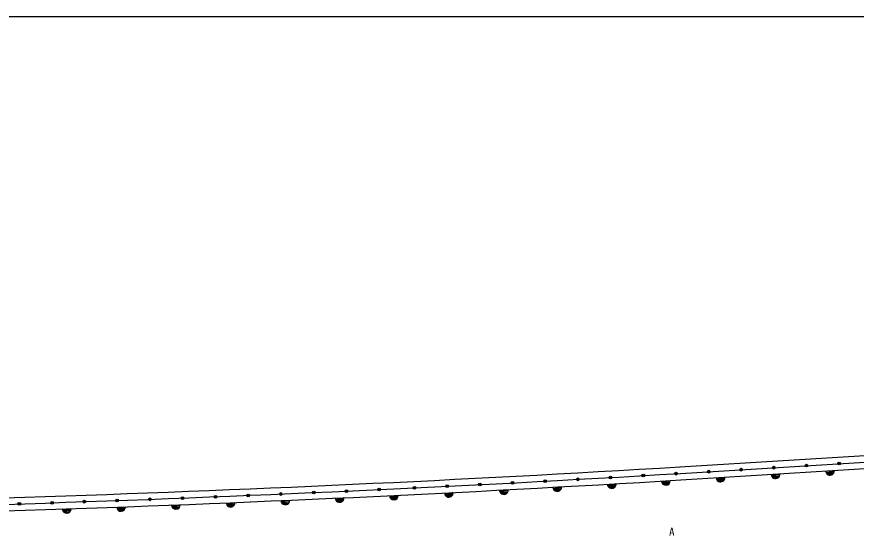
# Model space of a CAD drawing. Units: millimetres, scale not verified. Extents: x -100125 to 100125, y -69250 to 69250.
# Drawn here: x 36164 to 74618, y 45205 to 69250 of the extents above; entities that cross this region are included whole.
import ezdxf
from ezdxf.enums import TextEntityAlignment as Align

# ---------------------------------------------------------------- set-up
doc = ezdxf.new("R2010")
doc.units = ezdxf.units.MM
doc.header["$LTSCALE"] = 250
doc.linetypes.add('LONG_CHAIN', pattern=[21, 18, -1, 1, -1])
doc.layers.add('0-0_レイヤ15', color=6, linetype='LONG_CHAIN')
doc.layers.add('1-1_現況白抜', color=2, linetype='Continuous')
doc.styles.add('ＭＳ ゴシック', font='')
doc.styles.get('ＭＳ ゴシック').set_extended_font_data('MS Gothic')

msp = doc.modelspace()

# ---------------------------------------------------------------- linework, layer by layer
at = {"layer": '0-0_レイヤ15', "linetype": 'Continuous'}
msp.add_lwpolyline([(100125, 69250), (-100125, 69250), (-100125, -69250)], dxfattribs=at)
at = {"layer": '1-1_現況白抜'}
for p, q in [((66545.5, 48613.4), (96651.4, 50471.7)), ((66564, 48314), (96669.9, 50172.3)), ((66582.5, 48014.6), (96688.4, 49872.8)), ((69349.1, 48485.7), (69344.1, 48485.7)), ((69346.6, 48488.2), (69346.6, 48483.2)), ((70846.5, 48578.2), (70841.5, 48578.2)), ((70844, 48580.7), (70844, 48575.7)), ((72343.9, 48670.6), (72338.9, 48670.6)), ((72341.4, 48673.1), (72341.4, 48668.1)), ((73841.2, 48763), (73836.2, 48763)), ((73838.7, 48765.5), (73838.7, 48760.5)), ((63370.5, 48126.8), (63365.5, 48126.8)), ((63368, 48129.3), (63368, 48124.3)), ((64868, 48213.4), (64863, 48213.4)), ((64865.5, 48215.9), (64865.5, 48210.9)), ((66365.4, 48301.9), (66360.4, 48301.9)), ((66362.9, 48304.4), (66362.9, 48299.4)), ((67862.6, 48394), (67857.6, 48394)), ((67860.1, 48396.5), (67860.1, 48391.5)), ((55880.7, 47725.1), (55875.7, 47725.1)), ((55878.2, 47727.6), (55878.2, 47722.6)), ((57378.9, 47801.3), (57373.9, 47801.3)), ((57376.4, 47803.8), (57376.4, 47798.8)), ((58877, 47879.6), (58872, 47879.6)), ((58874.5, 47882.1), (58874.5, 47877.1)), ((60375, 47960), (60370, 47960)), ((60372.5, 47962.5), (60372.5, 47957.5)), ((61872.8, 48042.4), (61867.8, 48042.4)), ((61870.3, 48044.9), (61870.3, 48039.9)), ((46767.1, 47305.6), (46762.1, 47305.6)), ((46764.6, 47308.1), (46764.6, 47303.1)), ((48268.6, 47369.5), (48263.6, 47369.5)), ((48266.1, 47372), (48266.1, 47367)), ((49770.1, 47435.4), (49765.1, 47435.4)), ((49767.6, 47437.9), (49767.6, 47432.9)), ((51271.7, 47503.4), (51266.7, 47503.4)), ((51269.2, 47505.9), (51269.2, 47500.9)), ((52773.3, 47573.5), (52768.3, 47573.5)), ((52770.8, 47576), (52770.8, 47571)), ((54382.4, 47650.9), (54377.4, 47650.9)), ((54379.9, 47653.4), (54379.9, 47648.4)), ((36282.9, 46917.4), (36277.9, 46917.4)), ((36280.4, 46919.9), (36280.4, 46914.9)), ((37784, 46966.8), (37779, 46966.8)), ((37781.5, 46969.3), (37781.5, 46964.3)), ((39260.1, 47017.4), (39255.1, 47017.4)), ((39257.6, 47019.9), (39257.6, 47014.9)), ((40761.4, 47070.9), (40756.4, 47070.9)), ((40758.9, 47073.4), (40758.9, 47068.4)), ((42262.8, 47126.5), (42257.8, 47126.5)), ((42260.3, 47129), (42260.3, 47124)), ((43764.2, 47184.1), (43759.2, 47184.1)), ((43761.7, 47186.6), (43761.7, 47181.6)), ((45265.6, 47243.9), (45260.6, 47243.9)), ((45263.1, 47246.4), (45263.1, 47241.4))]:
    msp.add_line(p, q, dxfattribs=at)
for points in [[(68211.2, 48071.3), (68603.7, 48121), (68233.9, 48020.5), (68598.4, 48079.6), (68281.5, 47968.1), (68579.3, 48030.3), (68356.2, 47932.3)], [(71117.9, 48237.1), (70724.5, 48250.4), (71095.6, 48179.6), (70744, 48189.4), (71057.3, 48132), (70778.7, 48140.7), (70994.2, 48093)], [(73232.1, 48361.1), (73618.4, 48436.4), (73259, 48313.2), (73611.4, 48380.3), (73287.5, 48282.9), (73589.3, 48329.8), (73329.6, 48255), (73545.4, 48279.5)], [(63230.8, 47759.2), (63605.3, 47839.9), (63266.6, 47698.1), (63614.1, 47782.9), (63320.6, 47653.6), (63589.5, 47723), (63406.3, 47642.2)], [(65702.3, 47924.1), (66096.4, 47968.9), (65719.8, 47879.3), (66086.2, 47909.9), (65746.9, 47840.5), (66062.2, 47861.5), (65793.7, 47801.9), (66006.5, 47806.6)], [(53244.3, 47248.5), (53636.3, 47304.3), (53242.6, 47208.1), (53628.9, 47251.1), (53296.7, 47161.5), (53605.3, 47197.9), (53321.5, 47141), (53546.7, 47138.1)], [(55772.6, 47355.4), (56142.4, 47438), (55805.8, 47299.1), (56156.4, 47387.2), (55845.2, 47263.1), (56132.4, 47325.5), (55927.1, 47229.9)], [(58670.7, 47516.4), (58274.9, 47535.4), (58650.1, 47458.7), (58286.2, 47485.5), (58612.2, 47409.1), (58323.1, 47422.8), (58576.9, 47382.2)], [(60725.4, 47625.2), (61121.4, 47681.2), (60761.7, 47569), (61110.4, 47623.5), (60798.4, 47531.7), (61078.2, 47564.9), (60851.9, 47501.7), (61038.1, 47526.7)], [(45768.5, 46904.4), (46157.1, 46966.3), (45791.2, 46859.5), (46145.6, 46904.1), (45835.9, 46812.2), (46106.3, 46838.1), (45903.2, 46778.7)], [(48656.9, 47021.3), (48266.2, 47048.8), (48625.2, 46957.2), (48284.8, 46988.3), (48579.4, 46912.7), (48322.6, 46935.3), (48518.1, 46883.7)], [(50765.1, 47118.7), (51141.5, 47197.2), (50792.8, 47068), (51148.4, 47146.4), (50841, 47022.3), (51126.2, 47088.6), (50914.8, 46991.7)], [(38645.3, 46650.7), (38250, 46668.3), (38625.6, 46595.3), (38264.5, 46611.8), (38583.2, 46540.9), (38298.3, 46557.7), (38526.2, 46504.8)], [(40750.4, 46721.1), (41142.4, 46772.7), (40772.2, 46672.3), (41132.8, 46715.9), (40807.8, 46629.4), (41105.6, 46661.6), (40865.2, 46592.9), (41044.5, 46605.4)], [(43643.8, 46822.7), (43261.6, 46864.5), (43621.5, 46769.1), (43264.7, 46795.5), (43582.8, 46722.3), (43304.2, 46734.4), (43536, 46691.2)]]:
    msp.add_lwpolyline(points, dxfattribs=at)
for centre, radius in [((67860.1, 48394), 62.5), ((69346.6, 48485.7), 62.5), ((69346.6, 48485.7), 42.5), ((69346.6, 48485.7), 22.5), ((70844, 48578.2), 62.5), ((70844, 48578.2), 42.5), ((70844, 48578.2), 22.5), ((72341.4, 48670.6), 62.5), ((72341.4, 48670.6), 42.5), ((72341.4, 48670.6), 22.5), ((73838.7, 48763), 62.5), ((73838.7, 48763), 42.5), ((73838.7, 48763), 22.5), ((61870.3, 48042.4), 62.5), ((61870.3, 48042.4), 42.5), ((63368, 48126.8), 62.5), ((63368, 48126.8), 42.5), ((63368, 48126.8), 22.5), ((64865.5, 48213.4), 62.5), ((64865.5, 48213.4), 42.5), ((64865.5, 48213.4), 22.5), ((66362.9, 48301.9), 62.5), ((66362.9, 48301.9), 42.5), ((66362.9, 48301.9), 22.5), ((67860.1, 48394), 42.5), ((67860.1, 48394), 22.5), ((54379.9, 47650.9), 62.5), ((54379.9, 47650.9), 42.5), ((55878.2, 47725.1), 62.5), ((55878.2, 47725.1), 42.5), ((55878.2, 47725.1), 22.5), ((57376.4, 47801.3), 62.5), ((57376.4, 47801.3), 42.5), ((57376.4, 47801.3), 22.5), ((58874.5, 47879.6), 62.5), ((58874.5, 47879.6), 42.5), ((58874.5, 47879.6), 22.5), ((60372.5, 47960), 62.5), ((60372.5, 47960), 42.5), ((60372.5, 47960), 22.5), ((61870.3, 48042.4), 22.5), ((45263.1, 47243.9), 62.5), ((46764.6, 47305.6), 62.5), ((46764.6, 47305.6), 42.5), ((46764.6, 47305.6), 22.5), ((48266.1, 47369.5), 62.5), ((48266.1, 47369.5), 42.5), ((48266.1, 47369.5), 22.5), ((49767.6, 47435.4), 62.5), ((49767.6, 47435.4), 42.5), ((49767.6, 47435.4), 22.5), ((51269.2, 47503.4), 62.5), ((51269.2, 47503.4), 42.5), ((51269.2, 47503.4), 22.5), ((52770.8, 47573.5), 62.5), ((52770.8, 47573.5), 42.5), ((52770.8, 47573.5), 22.5), ((54379.9, 47650.9), 22.5), ((36280.4, 46917.4), 62.5), ((36280.4, 46917.4), 42.5), ((36280.4, 46917.4), 22.5), ((37781.5, 46966.8), 62.5), ((37781.5, 46966.8), 42.5), ((37781.5, 46966.8), 22.5), ((39257.6, 47017.4), 62.5), ((39257.6, 47017.4), 42.5), ((39257.6, 47017.4), 22.5), ((40758.9, 47070.9), 62.5), ((40758.9, 47070.9), 42.5), ((40758.9, 47070.9), 22.5), ((42260.3, 47126.5), 62.5), ((42260.3, 47126.5), 42.5), ((42260.3, 47126.5), 22.5), ((43761.7, 47184.1), 62.5), ((43761.7, 47184.1), 42.5), ((43761.7, 47184.1), 22.5), ((45263.1, 47243.9), 42.5), ((45263.1, 47243.9), 22.5)]:
    msp.add_circle(centre, radius, dxfattribs=at)
for centre, radius, start, end in [((1072.5, 1139400.6), 1092750.4, 270.28362, 273.43504), ((1072.6, 1139396.5), 1093046.2, 270.28361, 273.43504), ((68403.7, 48127), 200.4, 183.52849, 3.53571), ((70922.5, 48279.8), 200.1, 182.78976, 4.27413), ((73418.5, 48434.6), 200.4, 182.98259, 4.08161), ((1072.6, 1139395.4), 1093345.2, 270.28361, 273.43504), ((60921.5, 47689.3), 200, 183.06803, 3.20781), ((63418.9, 47828.2), 200.3, 182.95022, 3.588), ((65896.4, 47973.9), 200.3, 183.4875, 3.31054), ((53436.2, 47304.9), 200.1, 182.75552, 2.73474), ((55959.8, 47428.1), 200.8, 182.67933, 3.07568), ((58474.2, 47553.9), 200, 181.81256, 4.20627), ((45957.1, 46971.5), 200.2, 182.22976, 2.47587), ((48464.5, 47076.5), 200.2, 182.11528, 2.85273), ((50952.7, 47188.1), 200, 182.47577, 2.75426), ((38449, 46689.4), 200.1, 181.98755, 1.93026), ((40942.4, 46777.5), 200.1, 182.11902, 2.061), ((43449.7, 46871.8), 200.2, 182.22983, 2.21266)]:
    msp.add_arc(centre, radius, start, end, dxfattribs=at)

# ---------------------------------------------------------------- texts
at = {"layer": '1-1_現況白抜', "color": 7, "style": 'ＭＳ ゴシック'}
msp.add_text('A', height=366.6, dxfattribs=at).set_placement((66044.7, 45345.8), align=Align.BOTTOM_LEFT)

doc.saveas('drawing.dxf')
